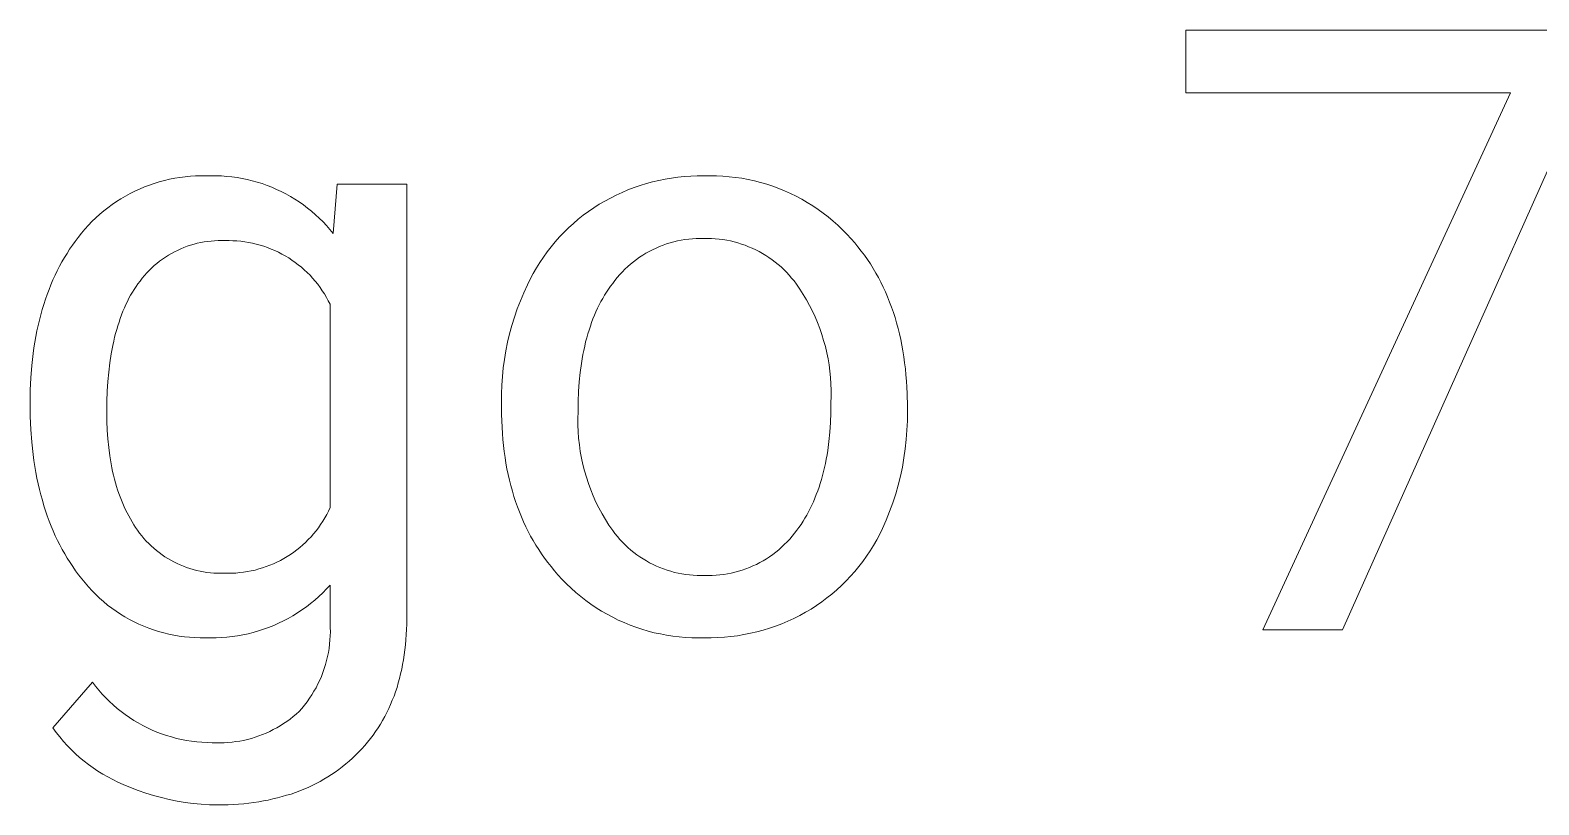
# Model space of a CAD drawing. Header units: millimetres. Extents: x 1348 to 6197, y -150 to 3238.
# Drawn here: x 4907.1 to 5022.6, y 219.9 to 279.2 of the extents above; entities that cross this region are included whole.
import ezdxf

# ---------------------------------------------------------------- set-up
doc = ezdxf.new("R2010")
doc.units = ezdxf.units.MM
doc.header["$MEASUREMENT"] = 0
doc.layers.add('Domyślny', color=7, linetype='Continuous', true_color=0x000000)

msp = doc.modelspace()

# ---------------------------------------------------------------- linework, layer by layer
at = {"layer": 'Domyślny', "color": 18, "lineweight": 15, "true_color": 0x000000}
for p, q in [((4995.57, 274.43), (4995.57, 279.23)), ((4995.57, 279.23), (5026.6, 279.23)), ((5026.6, 275.95), (5007.58, 233.3)), ((5020.42, 274.43), (4995.57, 274.43)), ((5001.46, 233.3), (5020.42, 274.43)), ((4918.17, 267.88), (4918.57, 267.95)), ((4918.57, 267.95), (4918.97, 268)), ((4918.97, 268), (4919.37, 268.04)), ((4919.37, 268.04), (4919.77, 268.06)), ((4919.77, 268.06), (4920.17, 268.07)), ((4920.17, 268.07), (4920.58, 268.07)), ((4920.58, 268.07), (4920.97, 268.08)), ((4920.97, 268.08), (4921.37, 268.08)), ((4921.37, 268.08), (4921.76, 268.06)), ((4921.76, 268.06), (4922.16, 268.03)), ((4922.16, 268.03), (4922.55, 267.99)), ((4922.55, 267.99), (4922.95, 267.94)), ((4956.21, 267.9), (4956.7, 267.97)), ((4956.7, 267.97), (4957.19, 268.02)), ((4957.19, 268.02), (4957.69, 268.05)), ((4957.69, 268.05), (4958.18, 268.07)), ((4958.18, 268.07), (4958.67, 268.07)), ((4958.67, 268.07), (4959.16, 268.07)), ((4959.16, 268.07), (4959.65, 268.07)), ((4959.65, 268.07), (4960.14, 268.04)), ((4960.14, 268.04), (4960.62, 268)), ((4960.62, 268), (4961.11, 267.95)), ((4961.11, 267.95), (4961.59, 267.88)), ((4914.75, 266.71), (4915.11, 266.89)), ((4915.11, 266.89), (4915.48, 267.06)), ((4915.48, 267.06), (4915.85, 267.22)), ((4915.85, 267.22), (4916.23, 267.36)), ((4916.23, 267.36), (4916.61, 267.49)), ((4916.61, 267.49), (4916.99, 267.61)), ((4916.99, 267.61), (4917.38, 267.71)), ((4917.38, 267.71), (4917.77, 267.81)), ((4917.77, 267.81), (4918.17, 267.88)), ((4922.95, 267.94), (4923.34, 267.87)), ((4923.34, 267.87), (4923.72, 267.79)), ((4923.72, 267.79), (4924.11, 267.69)), ((4924.11, 267.69), (4924.49, 267.59)), ((4924.49, 267.59), (4924.87, 267.47)), ((4924.87, 267.47), (4925.24, 267.33)), ((4925.24, 267.33), (4925.61, 267.19)), ((4925.61, 267.19), (4925.97, 267.03)), ((4925.97, 267.03), (4926.33, 266.86)), ((4926.33, 266.86), (4926.68, 266.68)), ((4930.31, 263.66), (4930.6, 267.44)), ((4930.6, 267.44), (4935.93, 267.44)), ((4935.93, 267.44), (4935.93, 234.14)), ((4951.97, 266.6), (4952.42, 266.8)), ((4952.42, 266.8), (4952.87, 267)), ((4952.87, 267), (4953.34, 267.17)), ((4953.34, 267.17), (4953.8, 267.33)), ((4953.8, 267.33), (4954.28, 267.48)), ((4954.28, 267.48), (4954.75, 267.61)), ((4954.75, 267.61), (4955.24, 267.72)), ((4955.24, 267.72), (4955.72, 267.82)), ((4955.72, 267.82), (4956.21, 267.9)), ((4961.59, 267.88), (4962.07, 267.79)), ((4962.07, 267.79), (4962.55, 267.68)), ((4962.55, 267.68), (4963.02, 267.56)), ((4963.02, 267.56), (4963.49, 267.42)), ((4963.49, 267.42), (4963.95, 267.27)), ((4963.95, 267.27), (4964.41, 267.1)), ((4964.41, 267.1), (4964.86, 266.92)), ((4964.86, 266.92), (4965.31, 266.72)), ((4913.05, 265.63), (4913.38, 265.87)), ((4913.38, 265.87), (4913.71, 266.1)), ((4913.71, 266.1), (4914.05, 266.31)), ((4914.05, 266.31), (4914.4, 266.52)), ((4914.4, 266.52), (4914.75, 266.71)), ((4926.68, 266.68), (4927.03, 266.49)), ((4927.03, 266.49), (4927.37, 266.28)), ((4927.37, 266.28), (4927.7, 266.07)), ((4927.7, 266.07), (4928.03, 265.84)), ((4928.03, 265.84), (4928.34, 265.6)), ((4950.25, 265.62), (4950.67, 265.89)), ((4950.67, 265.89), (4951.09, 266.14)), ((4951.09, 266.14), (4951.53, 266.37)), ((4951.53, 266.37), (4951.97, 266.6)), ((4965.31, 266.72), (4965.74, 266.5)), ((4965.74, 266.5), (4966.17, 266.27)), ((4966.17, 266.27), (4966.6, 266.03)), ((4966.6, 266.03), (4967.01, 265.77)), ((4967.01, 265.77), (4967.42, 265.5)), ((4911.57, 264.28), (4911.84, 264.57)), ((4911.84, 264.57), (4912.13, 264.85)), ((4912.13, 264.85), (4912.43, 265.12)), ((4912.43, 265.12), (4912.74, 265.38)), ((4912.74, 265.38), (4913.05, 265.63)), ((4928.34, 265.6), (4928.65, 265.35)), ((4928.65, 265.35), (4928.95, 265.09)), ((4928.95, 265.09), (4929.24, 264.82)), ((4929.24, 264.82), (4929.53, 264.55)), ((4929.53, 264.55), (4929.8, 264.26)), ((4948.69, 264.42), (4949.06, 264.74)), ((4949.06, 264.74), (4949.45, 265.05)), ((4949.45, 265.05), (4949.85, 265.34)), ((4949.85, 265.34), (4950.25, 265.62)), ((4967.42, 265.5), (4967.81, 265.21)), ((4967.81, 265.21), (4968.2, 264.92)), ((4968.2, 264.92), (4968.57, 264.6)), ((4968.57, 264.6), (4968.94, 264.28)), ((4910.56, 263.05), (4910.79, 263.35)), ((4910.79, 263.35), (4911.04, 263.67)), ((4911.04, 263.67), (4911.3, 263.98)), ((4911.3, 263.98), (4911.57, 264.28)), ((4929.8, 264.26), (4930.06, 263.96)), ((4930.06, 263.96), (4930.31, 263.66)), ((4947.31, 263.02), (4947.63, 263.39)), ((4947.63, 263.39), (4947.97, 263.74)), ((4947.97, 263.74), (4948.33, 264.09)), ((4948.33, 264.09), (4948.69, 264.42)), ((4968.94, 264.28), (4969.29, 263.94)), ((4969.29, 263.94), (4969.63, 263.6)), ((4969.63, 263.6), (4969.96, 263.24)), ((4909.93, 262.12), (4910.13, 262.44)), ((4910.13, 262.44), (4910.34, 262.75)), ((4910.34, 262.75), (4910.56, 263.05)), ((4918.15, 262.24), (4917.92, 262.11)), ((4918.39, 262.36), (4918.15, 262.24)), ((4918.64, 262.47), (4918.39, 262.36)), ((4918.88, 262.57), (4918.64, 262.47)), ((4919.13, 262.67), (4918.88, 262.57)), ((4919.39, 262.75), (4919.13, 262.67)), ((4919.65, 262.83), (4919.39, 262.75)), ((4919.9, 262.9), (4919.65, 262.83)), ((4920.17, 262.95), (4919.9, 262.9)), ((4920.43, 263), (4920.17, 262.95)), ((4920.69, 263.04), (4920.43, 263)), ((4920.96, 263.07), (4920.69, 263.04)), ((4921.23, 263.1), (4920.96, 263.07)), ((4921.49, 263.11), (4921.23, 263.1)), ((4921.76, 263.11), (4921.49, 263.11)), ((4922.03, 263.11), (4921.76, 263.11)), ((4922.33, 263.11), (4922.03, 263.11)), ((4922.63, 263.1), (4922.33, 263.11)), ((4922.93, 263.09), (4922.63, 263.1)), ((4923.23, 263.06), (4922.93, 263.09)), ((4923.53, 263.02), (4923.23, 263.06)), ((4923.83, 262.97), (4923.53, 263.02)), ((4924.12, 262.91), (4923.83, 262.97)), ((4924.42, 262.84), (4924.12, 262.91)), ((4924.71, 262.76), (4924.42, 262.84)), ((4924.99, 262.67), (4924.71, 262.76)), ((4925.28, 262.57), (4924.99, 262.67)), ((4925.56, 262.46), (4925.28, 262.57)), ((4925.84, 262.35), (4925.56, 262.46)), ((4926.11, 262.22), (4925.84, 262.35)), ((4926.38, 262.08), (4926.11, 262.22)), ((4946.4, 261.85), (4946.69, 262.25)), ((4946.69, 262.25), (4946.99, 262.64)), ((4946.99, 262.64), (4947.31, 263.02)), ((4954.5, 262.28), (4954.25, 262.14)), ((4954.76, 262.41), (4954.5, 262.28)), ((4955.02, 262.53), (4954.76, 262.41)), ((4955.29, 262.65), (4955.02, 262.53)), ((4955.56, 262.75), (4955.29, 262.65)), ((4955.83, 262.85), (4955.56, 262.75)), ((4956.11, 262.94), (4955.83, 262.85)), ((4956.38, 263.01), (4956.11, 262.94)), ((4956.67, 263.08), (4956.38, 263.01)), ((4956.95, 263.14), (4956.67, 263.08)), ((4957.23, 263.18), (4956.95, 263.14)), ((4957.52, 263.22), (4957.23, 263.18)), ((4957.81, 263.25), (4957.52, 263.22)), ((4958.1, 263.26), (4957.81, 263.25)), ((4958.39, 263.27), (4958.1, 263.26)), ((4958.67, 263.27), (4958.39, 263.27)), ((4958.97, 263.27), (4958.67, 263.27)), ((4959.26, 263.26), (4958.97, 263.27)), ((4959.55, 263.25), (4959.26, 263.26)), ((4959.85, 263.22), (4959.55, 263.25)), ((4960.14, 263.18), (4959.85, 263.22)), ((4960.43, 263.13), (4960.14, 263.18)), ((4960.72, 263.08), (4960.43, 263.13)), ((4961, 263.01), (4960.72, 263.08)), ((4961.28, 262.93), (4961, 263.01)), ((4961.56, 262.84), (4961.28, 262.93)), ((4961.84, 262.75), (4961.56, 262.84)), ((4962.11, 262.64), (4961.84, 262.75)), ((4962.38, 262.52), (4962.11, 262.64)), ((4962.65, 262.4), (4962.38, 262.52)), ((4962.91, 262.27), (4962.65, 262.4)), ((4963.17, 262.12), (4962.91, 262.27)), ((4969.96, 263.24), (4970.23, 262.93)), ((4970.23, 262.93), (4970.48, 262.62)), ((4970.48, 262.62), (4970.73, 262.3)), ((4970.73, 262.3), (4970.97, 261.98)), ((4909.18, 260.79), (4909.36, 261.14)), ((4909.36, 261.14), (4909.54, 261.47)), ((4909.54, 261.47), (4909.73, 261.8)), ((4909.73, 261.8), (4909.93, 262.12)), ((4916.61, 261.19), (4916.41, 261.01)), ((4916.81, 261.36), (4916.61, 261.19)), ((4917.02, 261.53), (4916.81, 261.36)), ((4917.24, 261.68), (4917.02, 261.53)), ((4917.46, 261.84), (4917.24, 261.68)), ((4917.69, 261.98), (4917.46, 261.84)), ((4917.92, 262.11), (4917.69, 261.98)), ((4926.64, 261.93), (4926.38, 262.08)), ((4926.9, 261.78), (4926.64, 261.93)), ((4927.15, 261.61), (4926.9, 261.78)), ((4927.39, 261.44), (4927.15, 261.61)), ((4927.63, 261.25), (4927.39, 261.44)), ((4927.87, 261.06), (4927.63, 261.25)), ((4928.09, 260.87), (4927.87, 261.06)), ((4945.62, 260.59), (4945.87, 261.02)), ((4945.87, 261.02), (4946.13, 261.44)), ((4946.13, 261.44), (4946.4, 261.85)), ((4952.86, 261.12), (4952.64, 260.92)), ((4953.07, 261.31), (4952.86, 261.12)), ((4953.3, 261.49), (4953.07, 261.31)), ((4953.53, 261.66), (4953.3, 261.49)), ((4953.76, 261.83), (4953.53, 261.66)), ((4954.01, 261.99), (4953.76, 261.83)), ((4954.25, 262.14), (4954.01, 261.99)), ((4963.42, 261.97), (4963.17, 262.12)), ((4963.66, 261.81), (4963.42, 261.97)), ((4963.9, 261.64), (4963.66, 261.81)), ((4964.14, 261.46), (4963.9, 261.64)), ((4964.37, 261.28), (4964.14, 261.46)), ((4964.59, 261.09), (4964.37, 261.28)), ((4964.8, 260.89), (4964.59, 261.09)), ((4970.97, 261.98), (4971.2, 261.65)), ((4971.2, 261.65), (4971.43, 261.32)), ((4971.43, 261.32), (4971.64, 260.97)), ((4908.69, 259.73), (4908.85, 260.09)), ((4908.85, 260.09), (4909.01, 260.45)), ((4909.01, 260.45), (4909.18, 260.79)), ((4915.52, 260.01), (4915.36, 259.8)), ((4915.68, 260.22), (4915.52, 260.01)), ((4915.85, 260.43), (4915.68, 260.22)), ((4916.03, 260.63), (4915.85, 260.43)), ((4916.22, 260.82), (4916.03, 260.63)), ((4916.41, 261.01), (4916.22, 260.82)), ((4928.31, 260.66), (4928.09, 260.87)), ((4928.53, 260.45), (4928.31, 260.66)), ((4928.73, 260.23), (4928.53, 260.45)), ((4928.93, 260), (4928.73, 260.23)), ((4929.12, 259.76), (4928.93, 260)), ((4945.18, 259.72), (4945.39, 260.16)), ((4945.39, 260.16), (4945.62, 260.59)), ((4951.87, 260.06), (4951.7, 259.83)), ((4952.05, 260.29), (4951.87, 260.06)), ((4952.24, 260.5), (4952.05, 260.29)), ((4952.44, 260.71), (4952.24, 260.5)), ((4952.64, 260.92), (4952.44, 260.71)), ((4965.01, 260.68), (4964.8, 260.89)), ((4965.21, 260.46), (4965.01, 260.68)), ((4965.4, 260.24), (4965.21, 260.46)), ((4965.59, 260.02), (4965.4, 260.24)), ((4965.76, 259.78), (4965.59, 260.02)), ((4971.64, 260.97), (4971.85, 260.62)), ((4971.85, 260.62), (4972.04, 260.27)), ((4972.04, 260.27), (4972.23, 259.91)), ((4972.23, 259.91), (4972.41, 259.54)), ((4908.27, 258.61), (4908.41, 258.99)), ((4908.41, 258.99), (4908.55, 259.36)), ((4908.55, 259.36), (4908.69, 259.73)), ((4914.8, 258.92), (4914.67, 258.69)), ((4914.93, 259.15), (4914.8, 258.92)), ((4915.07, 259.37), (4914.93, 259.15)), ((4915.21, 259.59), (4915.07, 259.37)), ((4915.36, 259.8), (4915.21, 259.59)), ((4929.3, 259.52), (4929.12, 259.76)), ((4929.47, 259.27), (4929.3, 259.52)), ((4929.63, 259.02), (4929.47, 259.27)), ((4929.79, 258.76), (4929.63, 259.02)), ((4929.93, 258.5), (4929.79, 258.76)), ((4944.64, 258.5), (4944.9, 259.11)), ((4944.9, 259.11), (4945.18, 259.72)), ((4951.08, 258.92), (4950.94, 258.68)), ((4951.23, 259.16), (4951.08, 258.92)), ((4951.38, 259.39), (4951.23, 259.16)), ((4951.54, 259.61), (4951.38, 259.39)), ((4951.7, 259.83), (4951.54, 259.61)), ((4966.04, 259.38), (4965.76, 259.78)), ((4966.29, 258.98), (4966.04, 259.38)), ((4966.54, 258.56), (4966.29, 258.98)), ((4972.41, 259.54), (4972.58, 259.17)), ((4972.58, 259.17), (4972.75, 258.79)), ((4972.75, 258.79), (4972.9, 258.4)), ((4907.92, 257.43), (4908.03, 257.83)), ((4908.03, 257.83), (4908.15, 258.22)), ((4908.15, 258.22), (4908.27, 258.61)), ((4914.21, 257.69), (4914.1, 257.42)), ((4914.32, 257.95), (4914.21, 257.69)), ((4914.43, 258.2), (4914.32, 257.95)), ((4914.55, 258.45), (4914.43, 258.2)), ((4914.67, 258.69), (4914.55, 258.45)), ((4930.07, 258.23), (4929.93, 258.5)), ((4930.07, 242.65), (4930.07, 258.23)), ((4944.18, 257.25), (4944.4, 257.88)), ((4944.4, 257.88), (4944.64, 258.5)), ((4950.42, 257.66), (4950.3, 257.39)), ((4950.54, 257.93), (4950.42, 257.66)), ((4950.67, 258.18), (4950.54, 257.93)), ((4950.8, 258.44), (4950.67, 258.18)), ((4950.94, 258.68), (4950.8, 258.44)), ((4966.77, 258.14), (4966.54, 258.56)), ((4966.99, 257.71), (4966.77, 258.14)), ((4967.19, 257.27), (4966.99, 257.71)), ((4972.9, 258.4), (4973.05, 258.01)), ((4973.05, 258.01), (4973.19, 257.61)), ((4973.19, 257.61), (4973.32, 257.21)), ((4907.63, 256.19), (4907.72, 256.61)), ((4907.72, 256.61), (4907.81, 257.02)), ((4907.81, 257.02), (4907.92, 257.43)), ((4913.82, 256.59), (4913.73, 256.3)), ((4913.91, 256.87), (4913.82, 256.59)), ((4914, 257.15), (4913.91, 256.87)), ((4914.1, 257.42), (4914, 257.15)), ((4943.81, 255.97), (4943.99, 256.61)), ((4943.99, 256.61), (4944.18, 257.25)), ((4949.99, 256.55), (4949.89, 256.25)), ((4950.09, 256.83), (4949.99, 256.55)), ((4950.19, 257.12), (4950.09, 256.83)), ((4950.3, 257.39), (4950.19, 257.12)), ((4967.38, 256.82), (4967.19, 257.27)), ((4967.55, 256.37), (4967.38, 256.82)), ((4973.32, 257.21), (4973.44, 256.8)), ((4973.44, 256.8), (4973.55, 256.38)), ((4907.4, 254.89), (4907.47, 255.33)), ((4907.47, 255.33), (4907.54, 255.76)), ((4907.54, 255.76), (4907.63, 256.19)), ((4913.5, 255.39), (4913.43, 255.07)), ((4913.57, 255.7), (4913.5, 255.39)), ((4913.65, 256), (4913.57, 255.7)), ((4913.73, 256.3), (4913.65, 256)), ((4943.52, 254.67), (4943.66, 255.32)), ((4943.66, 255.32), (4943.81, 255.97)), ((4949.63, 255.34), (4949.56, 255.03)), ((4949.71, 255.65), (4949.63, 255.34)), ((4949.8, 255.96), (4949.71, 255.65)), ((4949.89, 256.25), (4949.8, 255.96)), ((4967.71, 255.92), (4967.55, 256.37)), ((4967.85, 255.46), (4967.71, 255.92)), ((4967.98, 254.99), (4967.85, 255.46)), ((4973.55, 256.38), (4973.66, 255.96)), ((4973.66, 255.96), (4973.75, 255.53)), ((4973.75, 255.53), (4973.84, 255.09)), ((4907.24, 253.54), (4907.34, 254.45)), ((4907.34, 254.45), (4907.4, 254.89)), ((4913.31, 254.42), (4913.21, 253.74)), ((4913.43, 255.07), (4913.31, 254.42)), ((4943.41, 254.01), (4943.52, 254.67)), ((4949.42, 254.38), (4949.36, 254.04)), ((4949.49, 254.7), (4949.42, 254.38)), ((4949.56, 255.03), (4949.49, 254.7)), ((4968.09, 254.52), (4967.98, 254.99)), ((4968.19, 254.05), (4968.09, 254.52)), ((4973.84, 255.09), (4973.92, 254.65)), ((4973.92, 254.65), (4973.99, 254.2)), ((4973.99, 254.2), (4974.05, 253.75)), ((4907.17, 252.6), (4907.24, 253.54)), ((4913.12, 253.04), (4913.05, 252.32)), ((4913.21, 253.74), (4913.12, 253.04)), ((4943.26, 252.69), (4943.32, 253.35)), ((4943.32, 253.35), (4943.41, 254.01)), ((4949.22, 253.01), (4949.14, 252.29)), ((4949.31, 253.7), (4949.22, 253.01)), ((4949.36, 254.04), (4949.31, 253.7)), ((4968.27, 253.58), (4968.19, 254.05)), ((4968.33, 253.1), (4968.27, 253.58)), ((4968.38, 252.62), (4968.33, 253.1)), ((4974.05, 253.75), (4974.11, 253.29)), ((4974.11, 253.29), (4974.15, 252.82)), ((4907.12, 251.64), (4907.17, 252.6)), ((4913.05, 252.32), (4913.01, 251.57)), ((4943.19, 251.36), (4943.21, 252.02)), ((4943.21, 252.02), (4943.26, 252.69)), ((4949.14, 252.29), (4949.09, 251.55)), ((4968.41, 252.14), (4968.38, 252.62)), ((4968.43, 251.65), (4968.41, 252.14)), ((4974.15, 252.82), (4974.19, 252.35)), ((4974.19, 252.35), (4974.22, 251.87)), ((4974.22, 251.87), (4974.24, 251.39)), ((4907.11, 250.66), (4907.12, 251.64)), ((4907.12, 249.63), (4907.11, 250.66)), ((4912.98, 250.79), (4912.97, 250)), ((4913.01, 251.57), (4912.98, 250.79)), ((4943.19, 250.69), (4943.19, 251.36)), ((4943.19, 250.29), (4943.19, 250.69)), ((4949.06, 250.78), (4949.05, 250)), ((4949.09, 251.55), (4949.06, 250.78)), ((4968.4, 249.91), (4968.41, 250.69)), ((4968.41, 250.69), (4968.43, 251.17)), ((4968.43, 251.17), (4968.43, 251.65)), ((4974.24, 251.39), (4974.26, 250.4)), ((4907.17, 248.63), (4907.12, 249.63)), ((4912.97, 250), (4912.98, 249.28)), ((4943.19, 249.79), (4943.19, 250.29)), ((4943.21, 249.3), (4943.19, 249.79)), ((4949.05, 250), (4949.03, 249.49)), ((4949.03, 249.49), (4949.04, 248.98)), ((4968.37, 249.16), (4968.4, 249.91)), ((4974.26, 250.4), (4974.26, 250)), ((4974.26, 250), (4974.26, 249.29)), ((4907.24, 247.66), (4907.17, 248.63)), ((4912.98, 249.28), (4913.01, 248.59)), ((4913.01, 248.59), (4913.05, 247.92)), ((4943.23, 248.82), (4943.21, 249.3)), ((4943.26, 248.34), (4943.23, 248.82)), ((4943.3, 247.87), (4943.26, 248.34)), ((4949.04, 248.98), (4949.06, 248.47)), ((4949.06, 248.47), (4949.09, 247.96)), ((4968.25, 247.72), (4968.32, 248.43)), ((4968.32, 248.43), (4968.37, 249.16)), ((4974.23, 248.58), (4974.18, 247.87)), ((4974.26, 249.29), (4974.23, 248.58)), ((4907.34, 246.71), (4907.24, 247.66)), ((4913.05, 247.92), (4913.12, 247.26)), ((4913.12, 247.26), (4913.2, 246.63)), ((4943.34, 247.41), (4943.3, 247.87)), ((4943.4, 246.95), (4943.34, 247.41)), ((4949.09, 247.96), (4949.15, 247.46)), ((4949.15, 247.46), (4949.22, 246.96)), ((4968.16, 247.03), (4968.25, 247.72)), ((4974.1, 247.16), (4974, 246.46)), ((4974.18, 247.87), (4974.1, 247.16)), ((4907.4, 246.25), (4907.34, 246.71)), ((4907.47, 245.79), (4907.4, 246.25)), ((4913.2, 246.63), (4913.3, 246.01)), ((4913.3, 246.01), (4913.36, 245.71)), ((4943.46, 246.5), (4943.4, 246.95)), ((4943.53, 246.06), (4943.46, 246.5)), ((4943.61, 245.62), (4943.53, 246.06)), ((4949.22, 246.96), (4949.31, 246.45)), ((4949.31, 246.45), (4949.42, 245.96)), ((4967.92, 245.72), (4967.99, 246.04)), ((4967.99, 246.04), (4968.05, 246.37)), ((4968.05, 246.37), (4968.11, 246.7)), ((4968.11, 246.7), (4968.16, 247.03)), ((4974, 246.46), (4973.88, 245.76)), ((4907.55, 245.35), (4907.47, 245.79)), ((4907.63, 244.9), (4907.55, 245.35)), ((4907.72, 244.47), (4907.63, 244.9)), ((4913.36, 245.71), (4913.42, 245.42)), ((4913.42, 245.42), (4913.49, 245.13)), ((4913.49, 245.13), (4913.56, 244.84)), ((4943.7, 245.18), (4943.61, 245.62)), ((4943.8, 244.76), (4943.7, 245.18)), ((4949.42, 245.96), (4949.54, 245.46)), ((4949.54, 245.46), (4949.69, 244.98)), ((4949.69, 244.98), (4949.84, 244.49)), ((4967.68, 244.8), (4967.76, 245.1)), ((4967.76, 245.1), (4967.84, 245.41)), ((4967.84, 245.41), (4967.92, 245.72)), ((4973.73, 245.07), (4973.56, 244.38)), ((4973.88, 245.76), (4973.73, 245.07)), ((4907.82, 244.04), (4907.72, 244.47)), ((4907.93, 243.62), (4907.82, 244.04)), ((4913.56, 244.84), (4913.64, 244.56)), ((4913.64, 244.56), (4913.72, 244.28)), ((4913.72, 244.28), (4913.8, 244.01)), ((4913.8, 244.01), (4913.89, 243.74)), ((4913.89, 243.74), (4913.99, 243.48)), ((4943.91, 244.34), (4943.8, 244.76)), ((4944.02, 243.92), (4943.91, 244.34)), ((4944.14, 243.51), (4944.02, 243.92)), ((4949.84, 244.49), (4950.02, 244.02)), ((4950.02, 244.02), (4950.21, 243.55)), ((4967.29, 243.65), (4967.4, 243.93)), ((4967.4, 243.93), (4967.5, 244.21)), ((4967.5, 244.21), (4967.59, 244.5)), ((4967.59, 244.5), (4967.68, 244.8)), ((4973.37, 243.7), (4973.15, 243.02)), ((4973.56, 244.38), (4973.37, 243.7)), ((4908.04, 243.21), (4907.93, 243.62)), ((4908.16, 242.8), (4908.04, 243.21)), ((4908.29, 242.4), (4908.16, 242.8)), ((4913.99, 243.48), (4914.09, 243.22)), ((4914.09, 243.22), (4914.19, 242.97)), ((4914.19, 242.97), (4914.3, 242.72)), ((4914.3, 242.72), (4914.41, 242.48)), ((4929.94, 242.38), (4930.07, 242.65)), ((4944.27, 243.11), (4944.14, 243.51)), ((4944.41, 242.72), (4944.27, 243.11)), ((4944.56, 242.33), (4944.41, 242.72)), ((4950.21, 243.55), (4950.42, 243.08)), ((4950.42, 243.08), (4950.65, 242.63)), ((4950.65, 242.63), (4950.89, 242.18)), ((4966.69, 242.33), (4966.82, 242.58)), ((4966.82, 242.58), (4966.95, 242.84)), ((4966.95, 242.84), (4967.07, 243.1)), ((4967.07, 243.1), (4967.18, 243.37)), ((4967.18, 243.37), (4967.29, 243.65)), ((4973.15, 243.02), (4972.9, 242.36)), ((4908.42, 242.01), (4908.29, 242.4)), ((4908.56, 241.62), (4908.42, 242.01)), ((4908.71, 241.24), (4908.56, 241.62)), ((4914.41, 242.48), (4914.53, 242.24)), ((4914.53, 242.24), (4914.65, 242.01)), ((4914.65, 242.01), (4914.78, 241.78)), ((4914.78, 241.78), (4914.91, 241.56)), ((4914.91, 241.56), (4915.04, 241.34)), ((4929.34, 241.35), (4929.51, 241.6)), ((4929.51, 241.6), (4929.66, 241.86)), ((4929.66, 241.86), (4929.81, 242.12)), ((4929.81, 242.12), (4929.94, 242.38)), ((4944.72, 241.94), (4944.56, 242.33)), ((4944.88, 241.57), (4944.72, 241.94)), ((4945.05, 241.19), (4944.88, 241.57)), ((4950.89, 242.18), (4951.14, 241.74)), ((4951.14, 241.74), (4951.41, 241.31)), ((4966.12, 241.37), (4966.27, 241.6)), ((4966.27, 241.6), (4966.41, 241.84)), ((4966.41, 241.84), (4966.56, 242.08)), ((4966.56, 242.08), (4966.69, 242.33)), ((4972.64, 241.7), (4972.35, 241.05)), ((4972.9, 242.36), (4972.64, 241.7)), ((4908.87, 240.87), (4908.71, 241.24)), ((4909.03, 240.5), (4908.87, 240.87)), ((4909.2, 240.14), (4909.03, 240.5)), ((4915.04, 241.34), (4915.18, 241.13)), ((4915.18, 241.13), (4915.33, 240.92)), ((4915.33, 240.92), (4915.48, 240.7)), ((4915.48, 240.7), (4915.65, 240.49)), ((4915.65, 240.49), (4915.82, 240.29)), ((4915.82, 240.29), (4916, 240.09)), ((4928.4, 240.2), (4928.61, 240.42)), ((4928.61, 240.42), (4928.8, 240.64)), ((4928.8, 240.64), (4928.99, 240.87)), ((4928.99, 240.87), (4929.17, 241.11)), ((4929.17, 241.11), (4929.34, 241.35)), ((4945.23, 240.83), (4945.05, 241.19)), ((4945.42, 240.47), (4945.23, 240.83)), ((4945.62, 240.12), (4945.42, 240.47)), ((4951.41, 241.31), (4951.7, 240.89)), ((4951.7, 240.89), (4951.87, 240.66)), ((4951.87, 240.66), (4952.06, 240.43)), ((4952.06, 240.43), (4952.25, 240.21)), ((4965.05, 240.02), (4965.25, 240.24)), ((4965.25, 240.24), (4965.44, 240.46)), ((4965.44, 240.46), (4965.62, 240.69)), ((4965.62, 240.69), (4965.8, 240.92)), ((4965.8, 240.92), (4965.96, 241.14)), ((4965.96, 241.14), (4966.12, 241.37)), ((4972.14, 240.61), (4971.91, 240.17)), ((4972.35, 241.05), (4972.14, 240.61)), ((4909.38, 239.79), (4909.2, 240.14)), ((4909.56, 239.44), (4909.38, 239.79)), ((4909.75, 239.1), (4909.56, 239.44)), ((4909.95, 238.77), (4909.75, 239.1)), ((4916, 240.09), (4916.18, 239.9)), ((4916.18, 239.9), (4916.37, 239.72)), ((4916.37, 239.72), (4916.57, 239.54)), ((4916.57, 239.54), (4916.77, 239.36)), ((4916.77, 239.36), (4916.98, 239.2)), ((4916.98, 239.2), (4917.2, 239.04)), ((4927.03, 239.06), (4927.28, 239.23)), ((4927.28, 239.23), (4927.51, 239.41)), ((4927.51, 239.41), (4927.75, 239.6)), ((4927.75, 239.6), (4927.97, 239.79)), ((4927.97, 239.79), (4928.19, 239.99)), ((4928.19, 239.99), (4928.4, 240.2)), ((4945.83, 239.77), (4945.62, 240.12)), ((4946.04, 239.43), (4945.83, 239.77)), ((4946.26, 239.1), (4946.04, 239.43)), ((4946.49, 238.77), (4946.26, 239.1)), ((4952.25, 240.21), (4952.45, 240)), ((4952.45, 240), (4952.65, 239.79)), ((4952.65, 239.79), (4952.87, 239.59)), ((4952.87, 239.59), (4953.09, 239.4)), ((4953.09, 239.4), (4953.31, 239.22)), ((4953.31, 239.22), (4953.54, 239.04)), ((4963.95, 239.06), (4964.18, 239.24)), ((4964.18, 239.24), (4964.41, 239.42)), ((4964.41, 239.42), (4964.63, 239.62)), ((4964.63, 239.62), (4964.84, 239.82)), ((4964.84, 239.82), (4965.05, 240.02)), ((4971.4, 239.33), (4971.13, 238.92)), ((4971.66, 239.75), (4971.4, 239.33)), ((4971.91, 240.17), (4971.66, 239.75)), ((4910.16, 238.45), (4909.95, 238.77)), ((4910.37, 238.13), (4910.16, 238.45)), ((4910.59, 237.82), (4910.37, 238.13)), ((4917.2, 239.04), (4917.42, 238.89)), ((4917.42, 238.89), (4917.64, 238.75)), ((4917.64, 238.75), (4917.87, 238.62)), ((4917.87, 238.62), (4918.11, 238.49)), ((4918.11, 238.49), (4918.35, 238.37)), ((4918.35, 238.37), (4918.59, 238.26)), ((4918.59, 238.26), (4918.84, 238.16)), ((4918.84, 238.16), (4919.08, 238.07)), ((4919.08, 238.07), (4919.34, 237.98)), ((4919.34, 237.98), (4919.59, 237.91)), ((4924.32, 237.87), (4924.61, 237.95)), ((4924.61, 237.95), (4924.9, 238.03)), ((4924.9, 238.03), (4925.18, 238.13)), ((4925.18, 238.13), (4925.46, 238.23)), ((4925.46, 238.23), (4925.73, 238.35)), ((4925.73, 238.35), (4926, 238.47)), ((4926, 238.47), (4926.27, 238.61)), ((4926.27, 238.61), (4926.53, 238.75)), ((4926.53, 238.75), (4926.78, 238.9)), ((4926.78, 238.9), (4927.03, 239.06)), ((4946.73, 238.44), (4946.49, 238.77)), ((4946.98, 238.13), (4946.73, 238.44)), ((4947.24, 237.82), (4946.98, 238.13)), ((4953.54, 239.04), (4953.78, 238.87)), ((4953.78, 238.87), (4954.03, 238.72)), ((4954.03, 238.72), (4954.28, 238.57)), ((4954.28, 238.57), (4954.53, 238.42)), ((4954.53, 238.42), (4954.79, 238.29)), ((4954.79, 238.29), (4955.06, 238.17)), ((4955.06, 238.17), (4955.32, 238.06)), ((4955.32, 238.06), (4955.6, 237.95)), ((4955.6, 237.95), (4955.87, 237.86)), ((4961.62, 237.86), (4961.89, 237.96)), ((4961.89, 237.96), (4962.17, 238.07)), ((4962.17, 238.07), (4962.44, 238.18)), ((4962.44, 238.18), (4962.7, 238.3)), ((4962.7, 238.3), (4962.96, 238.44)), ((4962.96, 238.44), (4963.22, 238.58)), ((4963.22, 238.58), (4963.47, 238.73)), ((4963.47, 238.73), (4963.71, 238.89)), ((4963.71, 238.89), (4963.95, 239.06)), ((4970.54, 238.14), (4970.23, 237.76)), ((4970.84, 238.52), (4970.54, 238.14)), ((4971.13, 238.92), (4970.84, 238.52)), ((4910.82, 237.51), (4910.59, 237.82)), ((4911.06, 237.19), (4910.82, 237.51)), ((4911.31, 236.88), (4911.06, 237.19)), ((4911.58, 236.57), (4911.31, 236.88)), ((4919.59, 237.91), (4919.85, 237.84)), ((4919.85, 237.84), (4920.11, 237.78)), ((4920.11, 237.78), (4920.37, 237.73)), ((4920.37, 237.73), (4920.64, 237.69)), ((4920.64, 237.69), (4920.9, 237.66)), ((4920.9, 237.66), (4921.17, 237.64)), ((4921.17, 237.64), (4921.43, 237.62)), ((4921.43, 237.62), (4921.7, 237.62)), ((4921.7, 237.62), (4921.96, 237.63)), ((4921.96, 237.63), (4922.26, 237.62)), ((4922.26, 237.62), (4922.56, 237.63)), ((4922.56, 237.63), (4922.86, 237.64)), ((4922.86, 237.64), (4923.15, 237.67)), ((4923.15, 237.67), (4923.45, 237.7)), ((4923.45, 237.7), (4923.74, 237.75)), ((4923.74, 237.75), (4924.03, 237.8)), ((4924.03, 237.8), (4924.32, 237.87)), ((4947.5, 237.51), (4947.24, 237.82)), ((4947.83, 237.15), (4947.5, 237.51)), ((4948.17, 236.81), (4947.83, 237.15)), ((4948.52, 236.47), (4948.17, 236.81)), ((4955.87, 237.86), (4956.15, 237.77)), ((4956.15, 237.77), (4956.43, 237.69)), ((4956.43, 237.69), (4956.71, 237.63)), ((4956.71, 237.63), (4957, 237.57)), ((4957, 237.57), (4957.29, 237.53)), ((4957.29, 237.53), (4957.58, 237.49)), ((4957.58, 237.49), (4957.87, 237.47)), ((4957.87, 237.47), (4958.16, 237.45)), ((4958.16, 237.45), (4958.45, 237.44)), ((4958.45, 237.44), (4958.74, 237.45)), ((4958.74, 237.45), (4959.03, 237.44)), ((4959.03, 237.44), (4959.32, 237.45)), ((4959.32, 237.45), (4959.62, 237.47)), ((4959.62, 237.47), (4959.91, 237.49)), ((4959.91, 237.49), (4960.2, 237.53)), ((4960.2, 237.53), (4960.49, 237.58)), ((4960.49, 237.58), (4960.77, 237.63)), ((4960.77, 237.63), (4961.06, 237.7)), ((4961.06, 237.7), (4961.34, 237.78)), ((4961.34, 237.78), (4961.62, 237.86)), ((4969.57, 237.03), (4969.22, 236.69)), ((4969.9, 237.39), (4969.57, 237.03)), ((4970.23, 237.76), (4969.9, 237.39)), ((4911.85, 236.28), (4911.58, 236.57)), ((4912.13, 235.99), (4911.85, 236.28)), ((4912.42, 235.71), (4912.13, 235.99)), ((4912.73, 235.45), (4912.42, 235.71)), ((4929.2, 235.84), (4928.89, 235.57)), ((4929.5, 236.12), (4929.2, 235.84)), ((4929.79, 236.42), (4929.5, 236.12)), ((4930.07, 236.72), (4929.79, 236.42)), ((4930.07, 233.78), (4930.07, 236.72)), ((4948.88, 236.15), (4948.52, 236.47)), ((4949.26, 235.84), (4948.88, 236.15)), ((4949.64, 235.54), (4949.26, 235.84)), ((4968.1, 235.73), (4967.71, 235.43)), ((4968.48, 236.03), (4968.1, 235.73)), ((4968.86, 236.35), (4968.48, 236.03)), ((4969.22, 236.69), (4968.86, 236.35)), ((4913.04, 235.19), (4912.73, 235.45)), ((4913.36, 234.95), (4913.04, 235.19)), ((4913.68, 234.72), (4913.36, 234.95)), ((4914.02, 234.49), (4913.68, 234.72)), ((4914.36, 234.28), (4914.02, 234.49)), ((4927.57, 234.58), (4927.22, 234.36)), ((4927.91, 234.81), (4927.57, 234.58)), ((4928.25, 235.05), (4927.91, 234.81)), ((4928.58, 235.3), (4928.25, 235.05)), ((4928.89, 235.57), (4928.58, 235.3)), ((4950.03, 235.25), (4949.64, 235.54)), ((4950.44, 234.98), (4950.03, 235.25)), ((4950.85, 234.72), (4950.44, 234.98)), ((4951.27, 234.48), (4950.85, 234.72)), ((4951.7, 234.25), (4951.27, 234.48)), ((4966.46, 234.63), (4966.02, 234.39)), ((4966.89, 234.88), (4966.46, 234.63)), ((4967.31, 235.15), (4966.89, 234.88)), ((4967.71, 235.43), (4967.31, 235.15)), ((4914.71, 234.09), (4914.36, 234.28)), ((4915.07, 233.9), (4914.71, 234.09)), ((4915.43, 233.73), (4915.07, 233.9)), ((4915.8, 233.57), (4915.43, 233.73)), ((4916.18, 233.42), (4915.8, 233.57)), ((4916.55, 233.29), (4916.18, 233.42)), ((4924.98, 233.33), (4924.58, 233.2)), ((4925.36, 233.47), (4924.98, 233.33)), ((4925.75, 233.62), (4925.36, 233.47)), ((4926.12, 233.79), (4925.75, 233.62)), ((4926.5, 233.97), (4926.12, 233.79)), ((4926.86, 234.16), (4926.5, 233.97)), ((4927.22, 234.36), (4926.86, 234.16)), ((4930.08, 233.46), (4930.07, 233.78)), ((4930.09, 233.14), (4930.08, 233.46)), ((4935.92, 233.32), (4935.9, 232.92)), ((4935.93, 233.73), (4935.92, 233.32)), ((4935.93, 234.14), (4935.93, 233.73)), ((4952.13, 234.04), (4951.7, 234.25)), ((4952.58, 233.84), (4952.13, 234.04)), ((4953.03, 233.65), (4952.58, 233.84)), ((4953.48, 233.48), (4953.03, 233.65)), ((4953.94, 233.33), (4953.48, 233.48)), ((4954.41, 233.19), (4953.94, 233.33)), ((4963.7, 233.42), (4963.22, 233.27)), ((4964.17, 233.58), (4963.7, 233.42)), ((4964.64, 233.76), (4964.17, 233.58)), ((4965.11, 233.95), (4964.64, 233.76)), ((4965.57, 234.16), (4965.11, 233.95)), ((4966.02, 234.39), (4965.57, 234.16)), ((5007.58, 233.3), (5001.46, 233.3)), ((4916.94, 233.16), (4916.55, 233.29)), ((4917.33, 233.06), (4916.94, 233.16)), ((4917.72, 232.96), (4917.33, 233.06)), ((4918.11, 232.88), (4917.72, 232.96)), ((4918.51, 232.81), (4918.11, 232.88)), ((4918.91, 232.76), (4918.51, 232.81)), ((4919.31, 232.72), (4918.91, 232.76)), ((4919.71, 232.69), (4919.31, 232.72)), ((4920.11, 232.68), (4919.71, 232.69)), ((4920.51, 232.68), (4920.11, 232.68)), ((4920.92, 232.67), (4920.51, 232.68)), ((4921.34, 232.68), (4920.92, 232.67)), ((4921.75, 232.69), (4921.34, 232.68)), ((4922.16, 232.72), (4921.75, 232.69)), ((4922.57, 232.77), (4922.16, 232.72)), ((4922.98, 232.83), (4922.57, 232.77)), ((4923.38, 232.9), (4922.98, 232.83)), ((4923.79, 232.98), (4923.38, 232.9)), ((4924.19, 233.08), (4923.79, 232.98)), ((4924.58, 233.2), (4924.19, 233.08)), ((4929.99, 231.87), (4930.03, 232.19)), ((4930.03, 232.19), (4930.06, 232.51)), ((4930.06, 232.51), (4930.08, 232.82)), ((4930.08, 232.82), (4930.09, 233.14)), ((4935.87, 232.52), (4935.84, 232.13)), ((4935.9, 232.92), (4935.87, 232.52)), ((4954.88, 233.07), (4954.41, 233.19)), ((4955.36, 232.97), (4954.88, 233.07)), ((4955.83, 232.88), (4955.36, 232.97)), ((4956.31, 232.8), (4955.83, 232.88)), ((4956.8, 232.75), (4956.31, 232.8)), ((4957.28, 232.71), (4956.8, 232.75)), ((4957.77, 232.68), (4957.28, 232.71)), ((4958.25, 232.68), (4957.77, 232.68)), ((4958.74, 232.68), (4958.25, 232.68)), ((4959.24, 232.68), (4958.74, 232.68)), ((4959.75, 232.7), (4959.24, 232.68)), ((4960.25, 232.73), (4959.75, 232.7)), ((4960.75, 232.78), (4960.25, 232.73)), ((4961.25, 232.84), (4960.75, 232.78)), ((4961.75, 232.93), (4961.25, 232.84)), ((4962.24, 233.02), (4961.75, 232.93)), ((4962.73, 233.14), (4962.24, 233.02)), ((4963.22, 233.27), (4962.73, 233.14)), ((4929.8, 230.93), (4929.87, 231.24)), ((4929.87, 231.24), (4929.94, 231.56)), ((4929.94, 231.56), (4929.99, 231.87)), ((4935.69, 231), (4935.62, 230.63)), ((4935.75, 231.37), (4935.69, 231)), ((4935.8, 231.75), (4935.75, 231.37)), ((4935.84, 232.13), (4935.8, 231.75)), ((4929.4, 229.72), (4929.51, 230.02)), ((4929.51, 230.02), (4929.62, 230.32)), ((4929.62, 230.32), (4929.71, 230.62)), ((4929.71, 230.62), (4929.8, 230.93)), ((4935.47, 229.91), (4935.39, 229.56)), ((4935.55, 230.27), (4935.47, 229.91)), ((4935.62, 230.63), (4935.55, 230.27)), ((4908.84, 225.77), (4911.87, 229.28)), ((4911.87, 229.28), (4912.11, 228.96)), ((4912.11, 228.96), (4912.36, 228.66)), ((4928.83, 228.58), (4928.99, 228.85)), ((4928.99, 228.85), (4929.13, 229.14)), ((4929.13, 229.14), (4929.27, 229.43)), ((4929.27, 229.43), (4929.4, 229.72)), ((4935.19, 228.88), (4935.08, 228.54)), ((4935.29, 229.22), (4935.19, 228.88)), ((4935.39, 229.56), (4935.29, 229.22)), ((4912.36, 228.66), (4912.62, 228.36)), ((4912.62, 228.36), (4912.89, 228.07)), ((4912.89, 228.07), (4913.17, 227.8)), ((4913.17, 227.8), (4913.46, 227.53)), ((4913.46, 227.53), (4913.76, 227.27)), ((4927.91, 227.27), (4928.11, 227.52)), ((4928.11, 227.52), (4928.3, 227.77)), ((4928.3, 227.77), (4928.49, 228.04)), ((4928.49, 228.04), (4928.66, 228.3)), ((4928.66, 228.3), (4928.83, 228.58)), ((4934.7, 227.57), (4934.56, 227.26)), ((4934.83, 227.89), (4934.7, 227.57)), ((4934.96, 228.21), (4934.83, 227.89)), ((4935.08, 228.54), (4934.96, 228.21)), ((4913.76, 227.27), (4914.07, 227.02)), ((4914.07, 227.02), (4914.39, 226.79)), ((4914.39, 226.79), (4914.71, 226.56)), ((4914.71, 226.56), (4915.04, 226.35)), ((4926.76, 226.27), (4927, 226.45)), ((4927, 226.45), (4927.24, 226.64)), ((4927.24, 226.64), (4927.47, 226.83)), ((4927.47, 226.83), (4927.7, 227.03)), ((4927.7, 227.03), (4927.91, 227.27)), ((4934.25, 226.65), (4934.09, 226.35)), ((4934.41, 226.95), (4934.25, 226.65)), ((4934.56, 227.26), (4934.41, 226.95)), ((4909.09, 225.42), (4908.84, 225.77)), ((4909.37, 225.08), (4909.09, 225.42)), ((4915.04, 226.35), (4915.38, 226.15)), ((4915.38, 226.15), (4915.73, 225.96)), ((4915.73, 225.96), (4916.08, 225.78)), ((4916.08, 225.78), (4916.44, 225.61)), ((4916.44, 225.61), (4916.8, 225.46)), ((4916.8, 225.46), (4917.17, 225.32)), ((4917.17, 225.32), (4917.55, 225.19)), ((4924.62, 225.16), (4924.9, 225.26)), ((4924.9, 225.26), (4925.18, 225.38)), ((4925.18, 225.38), (4925.45, 225.51)), ((4925.45, 225.51), (4925.72, 225.64)), ((4925.72, 225.64), (4925.99, 225.78)), ((4925.99, 225.78), (4926.25, 225.94)), ((4926.25, 225.94), (4926.51, 226.1)), ((4926.51, 226.1), (4926.76, 226.27)), ((4933.36, 225.22), (4933.15, 224.95)), ((4933.55, 225.5), (4933.36, 225.22)), ((4933.74, 225.78), (4933.55, 225.5)), ((4933.92, 226.06), (4933.74, 225.78)), ((4934.09, 226.35), (4933.92, 226.06)), ((4909.65, 224.74), (4909.37, 225.08)), ((4909.94, 224.42), (4909.65, 224.74)), ((4910.25, 224.11), (4909.94, 224.42)), ((4910.57, 223.8), (4910.25, 224.11)), ((4917.55, 225.19), (4917.92, 225.08)), ((4917.92, 225.08), (4918.31, 224.97)), ((4918.31, 224.97), (4918.69, 224.89)), ((4918.69, 224.89), (4919.08, 224.81)), ((4919.08, 224.81), (4919.47, 224.75)), ((4919.47, 224.75), (4919.86, 224.7)), ((4919.86, 224.7), (4920.25, 224.67)), ((4920.25, 224.67), (4920.65, 224.65)), ((4920.65, 224.65), (4921.04, 224.64)), ((4921.04, 224.64), (4921.35, 224.63)), ((4921.35, 224.63), (4921.65, 224.63)), ((4921.65, 224.63), (4921.95, 224.63)), ((4921.95, 224.63), (4922.25, 224.65)), ((4922.25, 224.65), (4922.56, 224.68)), ((4922.56, 224.68), (4922.86, 224.72)), ((4922.86, 224.72), (4923.15, 224.77)), ((4923.15, 224.77), (4923.45, 224.82)), ((4923.45, 224.82), (4923.75, 224.89)), ((4923.75, 224.89), (4924.04, 224.97)), ((4924.04, 224.97), (4924.33, 225.06)), ((4924.33, 225.06), (4924.62, 225.16)), ((4932.5, 224.18), (4932.27, 223.93)), ((4932.73, 224.43), (4932.5, 224.18)), ((4932.94, 224.69), (4932.73, 224.43)), ((4933.15, 224.95), (4932.94, 224.69)), ((4910.89, 223.51), (4910.57, 223.8)), ((4911.23, 223.23), (4910.89, 223.51)), ((4911.57, 222.96), (4911.23, 223.23)), ((4911.93, 222.71), (4911.57, 222.96)), ((4931.26, 223.01), (4931, 222.79)), ((4931.52, 223.23), (4931.26, 223.01)), ((4931.78, 223.45), (4931.52, 223.23)), ((4932.02, 223.69), (4931.78, 223.45)), ((4932.27, 223.93), (4932.02, 223.69)), ((4912.29, 222.46), (4911.93, 222.71)), ((4912.67, 222.23), (4912.29, 222.46)), ((4913.05, 222.02), (4912.67, 222.23)), ((4913.43, 221.81), (4913.05, 222.02)), ((4913.83, 221.62), (4913.43, 221.81)), ((4929.6, 221.84), (4929.3, 221.68)), ((4929.89, 222.02), (4929.6, 221.84)), ((4930.18, 222.2), (4929.89, 222.02)), ((4930.46, 222.39), (4930.18, 222.2)), ((4930.73, 222.59), (4930.46, 222.39)), ((4931, 222.79), (4930.73, 222.59)), ((4914.23, 221.45), (4913.83, 221.62)), ((4914.8, 221.2), (4914.23, 221.45)), ((4915.38, 220.98), (4914.8, 221.2)), ((4915.96, 220.77), (4915.38, 220.98)), ((4916.55, 220.59), (4915.96, 220.77)), ((4917.15, 220.43), (4916.55, 220.59)), ((4926.74, 220.61), (4926.4, 220.51)), ((4927.08, 220.71), (4926.74, 220.61)), ((4927.41, 220.83), (4927.08, 220.71)), ((4927.74, 220.95), (4927.41, 220.83)), ((4928.06, 221.08), (4927.74, 220.95)), ((4928.38, 221.22), (4928.06, 221.08)), ((4928.69, 221.36), (4928.38, 221.22)), ((4929, 221.52), (4928.69, 221.36)), ((4929.3, 221.68), (4929, 221.52)), ((4917.76, 220.29), (4917.15, 220.43)), ((4918.36, 220.17), (4917.76, 220.29)), ((4918.98, 220.07), (4918.36, 220.17)), ((4919.59, 219.99), (4918.98, 220.07)), ((4920.21, 219.93), (4919.59, 219.99)), ((4920.83, 219.89), (4920.21, 219.93)), ((4921.45, 219.88), (4920.83, 219.89)), ((4921.86, 219.88), (4921.45, 219.88)), ((4922.27, 219.89), (4921.86, 219.88)), ((4922.67, 219.91), (4922.27, 219.89)), ((4923.06, 219.94), (4922.67, 219.91)), ((4923.46, 219.97), (4923.06, 219.94)), ((4923.84, 220.01), (4923.46, 219.97)), ((4924.22, 220.06), (4923.84, 220.01)), ((4924.6, 220.12), (4924.22, 220.06)), ((4924.97, 220.18), (4924.6, 220.12)), ((4925.33, 220.25), (4924.97, 220.18)), ((4925.69, 220.33), (4925.33, 220.25)), ((4926.05, 220.41), (4925.69, 220.33)), ((4926.4, 220.51), (4926.05, 220.41))]:
    msp.add_line(p, q, dxfattribs=at)

doc.saveas('drawing.dxf')
